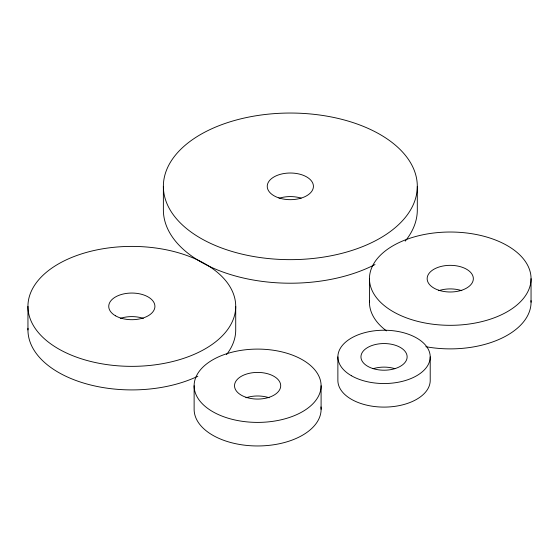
<?xml version="1.0" encoding="UTF-8"?>
<svg xmlns="http://www.w3.org/2000/svg" width="559" height="559" viewBox="0 0 559 559"><rect width="100%" height="100%" fill="white"/><g stroke="black" fill="none" stroke-linecap="round" stroke-linejoin="round"><path stroke-width="0.84" d="M531.05 278.668A80.796 46.649 0 0 1 409.852 319.07A80.796 46.649 0 0 1 409.852 238.274A80.796 46.649 0 0 1 531.05 278.668L531.05 302.23M430.213 356.88L430.213 380.441A46.166 26.657 0 0 1 384.047 407.099A46.166 26.657 0 0 1 337.874 380.441L337.874 356.88M417.307 186.343A126.97 73.306 0 0 1 226.856 249.831A126.97 73.306 0 0 1 226.856 122.861A126.97 73.306 0 0 1 417.307 186.343L417.307 209.904A126.97 73.306 0 0 1 405.212 241.132M369.457 278.668L369.457 302.23M321.097 385.745A63.481 36.649 0 0 1 225.871 417.489A63.481 36.649 0 0 1 225.871 354.008A63.481 36.649 0 0 1 321.097 385.745L321.097 409.307M235.716 306.374A103.883 59.974 0 0 1 79.888 358.319A103.883 59.974 0 0 1 79.888 254.436A103.883 59.974 0 0 1 235.716 306.374L235.716 329.936A103.883 59.974 0 0 1 226.514 354.616M194.127 385.745L194.127 409.307A63.481 36.649 0 0 0 259.683 445.942A63.481 36.649 0 0 0 320.964 406.917M163.375 186.343L163.375 209.904A126.97 73.306 0 0 0 238.532 276.831A126.97 73.306 0 0 0 375.026 264.526M27.95 306.374L27.95 329.936M373.251 368.661A23.087 13.325 0 0 1 394.836 368.661M246.072 397.763A23.087 13.325 0 0 1 269.159 397.763M438.71 290.687A23.087 13.325 0 0 1 461.797 290.687M531.001 300.616A80.796 46.649 0 0 1 425.832 346.699M386.493 330.886A80.796 46.649 0 0 1 369.506 300.616M197.844 376.249A103.883 59.974 0 0 1 86.205 383.816A103.883 59.974 0 0 1 27.992 328.301M120.29 318.392A23.087 13.325 0 0 1 143.377 318.392M279.549 198.124A23.087 13.325 0 0 1 301.133 198.124M372.504 368.423A23.087 13.325 0 0 0 407.134 356.88A23.087 13.325 0 0 0 372.504 345.336A23.087 13.325 0 0 0 372.504 368.423M351.401 375.725A46.166 26.657 0 0 0 428.641 363.776A46.166 26.657 0 0 0 372.098 331.131A46.166 26.657 0 0 0 351.401 375.725M246.072 397.288A23.087 13.325 0 0 0 280.702 385.745A23.087 13.325 0 0 0 246.072 374.202A23.087 13.325 0 0 0 246.072 397.288M438.71 290.212A23.087 13.325 0 0 0 473.34 278.668A23.087 13.325 0 0 0 438.71 267.125A23.087 13.325 0 0 0 438.71 290.212M115.51 315.8A23.087 13.325 0 0 0 154.13 309.826A23.087 13.325 0 0 0 125.859 293.503A23.087 13.325 0 0 0 115.51 315.8M278.794 197.886A23.087 13.325 0 0 0 313.424 186.343A23.087 13.325 0 0 0 278.794 174.799A23.087 13.325 0 0 0 278.794 197.886"/></g></svg>
